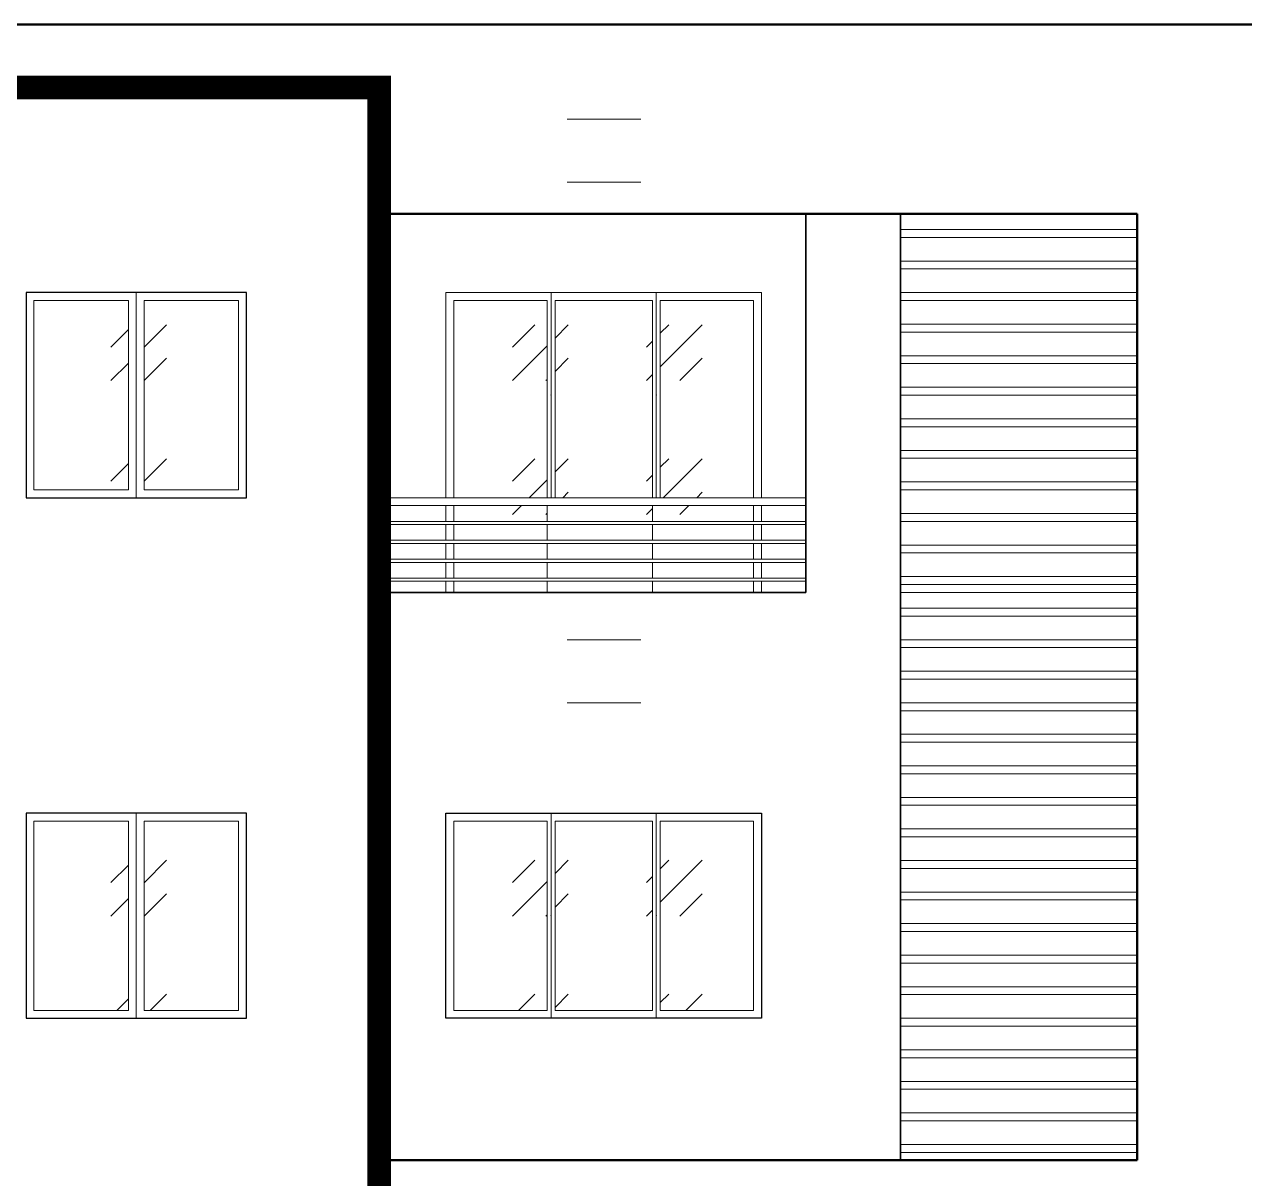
# Model space of a CAD drawing. Header units: metres. Extents: x 0 to 4415, y 1197 to 2590.
# Drawn here: x 1864.6 to 1872.33, y 1206.27 to 1213.59 of the extents above; entities that cross this region are included whole.
import ezdxf

# ---------------------------------------------------------------- set-up
doc = ezdxf.new("R2010")
doc.units = ezdxf.units.M
doc.linetypes.add('CACHE2', pattern=[4.7625, 3.175, -1.5875])
doc.linetypes.add('CONTINU', pattern=[0])
for name, color, linetype, lineweight in [('00-Menuiserie', 152, 'CONTINU', 5), ('caché', 20, 'CACHE2', 13), ('Façade 02', 41, 'Continuous', 35), ('façade 03', 33, 'Continuous', 25), ('gris', 251, 'Continuous', 9), ('mur', 7, 'Continuous', 50), ('vue', 7, 'Continuous', 5)]:
    doc.layers.add(name, color=color, linetype=linetype, lineweight=lineweight)
pattern_1 = [(45, (493.07473, -69.94784), (0.84852814, -9e-17), [0.5, -0.7]), (45, (493.28686, -69.94784), (0.84852814, -9e-17), [0.2, -1]), (45, (493.07473, -69.7357), (0.84852814, -9e-17), [0.2, -1])]

msp = doc.modelspace()

# ---------------------------------------------------------------- hatches: boundary and pattern name
at = {"layer": '00-Menuiserie', "true_color": 0x4ab495}
h = msp.add_hatch(dxfattribs=at)
h.set_pattern_fill('GOST_GLASS', color=135, scale=0.1)
h.set_pattern_definition(pattern_1)
h.paths.add_polyline_path([(1862.6649, 1211.8382), (1862.0669, 1211.8382), (1862.0669, 1210.6382), (1862.6649, 1210.6382)])
h.paths.add_polyline_path([(1861.9669, 1211.8382), (1861.3689, 1211.8382), (1861.3689, 1210.6382), (1861.9669, 1210.6382)])
h.paths.add_polyline_path([(1859.8609, 1211.8382), (1859.2629, 1211.8382), (1859.2629, 1210.6382), (1859.8609, 1210.6382)])
h.paths.add_polyline_path([(1859.1629, 1211.8382), (1858.5649, 1211.8382), (1858.5649, 1210.6382), (1859.1629, 1210.6382)])
h.paths.add_polyline_path([(1860.5629, 1208.5382), (1859.9649, 1208.5382), (1859.9649, 1207.3382), (1860.5629, 1207.3382)])
h.paths.add_polyline_path([(1861.2609, 1208.5382), (1860.6629, 1208.5382), (1860.6629, 1207.3382), (1861.2609, 1207.3382)])
h.paths.add_polyline_path([(1855.8609, 1208.5382), (1855.2629, 1208.5382), (1855.2629, 1207.3382), (1855.8609, 1207.3382)])
h.paths.add_polyline_path([(1856.5589, 1208.5382), (1855.9609, 1208.5382), (1855.9609, 1207.3382), (1856.5589, 1207.3382)])
h.paths.add_polyline_path([(1855.8609, 1211.8382), (1855.2629, 1211.8382), (1855.2629, 1210.6382), (1855.8609, 1210.6382)])
h.paths.add_polyline_path([(1856.5589, 1211.8382), (1855.9609, 1211.8382), (1855.9609, 1210.6382), (1856.5589, 1210.6382)])
h.paths.add_polyline_path([(1865.2569, 1211.8382), (1864.6589, 1211.8382), (1864.6589, 1210.6382), (1865.2569, 1210.6382)])
h.paths.add_polyline_path([(1865.9549, 1211.8382), (1865.3569, 1211.8382), (1865.3569, 1210.6382), (1865.9549, 1210.6382)])
h.paths.add_polyline_path([(1865.2569, 1208.5382), (1864.6589, 1208.5382), (1864.6589, 1207.3382), (1865.2569, 1207.3382)])
h.paths.add_polyline_path([(1865.9549, 1208.5382), (1865.3569, 1208.5382), (1865.3569, 1207.3382), (1865.9549, 1207.3382)])
h = msp.add_hatch(dxfattribs=at)
h.set_pattern_fill('GOST_GLASS', color=135, scale=0.1)
h.set_pattern_definition(pattern_1)
h.paths.add_polyline_path([(1867.9105, 1210.0582), (1867.3188, 1210.0582), (1867.3188, 1209.9882), (1867.9105, 1209.9882)])
h.paths.add_polyline_path([(1867.9105, 1210.1782), (1867.3188, 1210.1782), (1867.3188, 1210.0782), (1867.9105, 1210.0782)])
h.paths.add_polyline_path([(1867.9105, 1210.2982), (1867.3188, 1210.2982), (1867.3188, 1210.1982), (1867.9105, 1210.1982)])
h.paths.add_polyline_path([(1867.9105, 1210.4182), (1867.3188, 1210.4182), (1867.3188, 1210.3182), (1867.9105, 1210.3182)])
h.paths.add_polyline_path([(1867.9105, 1210.5382), (1867.3188, 1210.5382), (1867.3188, 1210.4382), (1867.9105, 1210.4382)])
h.paths.add_polyline_path([(1867.9105, 1211.8382), (1867.3188, 1211.8382), (1867.3188, 1210.5882), (1867.9105, 1210.5882)])
h = msp.add_hatch(dxfattribs=at)
h.set_pattern_fill('GOST_GLASS', color=135, scale=0.1)
h.set_pattern_definition(pattern_1)
h.paths.add_polyline_path([(1868.5772, 1210.0582), (1867.9605, 1210.0582), (1867.9605, 1209.9882), (1868.5772, 1209.9882)])
h.paths.add_polyline_path([(1868.5772, 1210.1782), (1867.9605, 1210.1782), (1867.9605, 1210.0782), (1868.5772, 1210.0782)])
h.paths.add_polyline_path([(1868.5772, 1210.2982), (1867.9605, 1210.2982), (1867.9605, 1210.1982), (1868.5772, 1210.1982)])
h.paths.add_polyline_path([(1868.5772, 1210.4182), (1867.9605, 1210.4182), (1867.9605, 1210.3182), (1868.5772, 1210.3182)])
h.paths.add_polyline_path([(1868.5772, 1210.5382), (1867.9605, 1210.5382), (1867.9605, 1210.4382), (1868.5772, 1210.4382)])
h.paths.add_polyline_path([(1868.5772, 1211.8382), (1867.9605, 1211.8382), (1867.9605, 1210.5882), (1868.5772, 1210.5882)])
h = msp.add_hatch(dxfattribs=at)
h.set_pattern_fill('GOST_GLASS', color=135, scale=0.1)
h.set_pattern_definition(pattern_1)
h.paths.add_polyline_path([(1869.2188, 1210.0582), (1868.6272, 1210.0582), (1868.6272, 1209.9882), (1869.2188, 1209.9882)])
h.paths.add_polyline_path([(1869.2188, 1210.1782), (1868.6272, 1210.1782), (1868.6272, 1210.0782), (1869.2188, 1210.0782)])
h.paths.add_polyline_path([(1869.2188, 1210.2982), (1868.6272, 1210.2982), (1868.6272, 1210.1982), (1869.2188, 1210.1982)])
h.paths.add_polyline_path([(1869.2188, 1210.4182), (1868.6272, 1210.4182), (1868.6272, 1210.3182), (1869.2188, 1210.3182)])
h.paths.add_polyline_path([(1869.2188, 1210.5382), (1868.6272, 1210.5382), (1868.6272, 1210.4382), (1869.2188, 1210.4382)])
h.paths.add_polyline_path([(1869.2188, 1211.8382), (1868.6272, 1211.8382), (1868.6272, 1210.5882), (1869.2188, 1210.5882)])
h = msp.add_hatch(dxfattribs=at)
h.set_pattern_fill('GOST_GLASS', color=135, scale=0.1)
h.set_pattern_definition(pattern_1)
h.paths.add_polyline_path([(1869.2188, 1208.5382), (1868.6272, 1208.5382), (1868.6272, 1207.3382), (1869.2188, 1207.3382)])
h.paths.add_polyline_path([(1868.5772, 1208.5382), (1867.9605, 1208.5382), (1867.9605, 1207.3382), (1868.5772, 1207.3382)])
h.paths.add_polyline_path([(1867.9105, 1208.5382), (1867.3188, 1208.5382), (1867.3188, 1207.3382), (1867.9105, 1207.3382)])

# ---------------------------------------------------------------- linework, layer by layer
at = {"layer": '00-Menuiserie'}
for p, q in [((1869.549, 1210.5882), (1866.8453, 1210.5882)), ((1869.549, 1210.5382), (1866.8453, 1210.5382)), ((1869.549, 1210.4382), (1866.8453, 1210.4382)), ((1869.549, 1210.4182), (1866.8453, 1210.4182)), ((1869.549, 1210.3182), (1866.8453, 1210.3182)), ((1869.549, 1210.2982), (1866.8453, 1210.2982)), ((1869.549, 1210.1982), (1866.8453, 1210.1982)), ((1869.549, 1210.1782), (1866.8453, 1210.1782)), ((1869.549, 1210.0782), (1866.8453, 1210.0782)), ((1869.549, 1210.0582), (1866.8453, 1210.0582))]:
    msp.add_line(p, q, dxfattribs=at)
for p in [(1867.9355, 1211.2382), (1868.6022, 1211.2382), (1867.9355, 1207.9382), (1868.6022, 1207.9382)]:
    msp.add_point(p, dxfattribs=at)
at = {"layer": 'caché', "linetype": 'CACHE2'}
for p, q in [((1868.0381, 1212.9882), (1868.5034, 1212.9882)), ((1868.0381, 1212.5882), (1868.5034, 1212.5882)), ((1870.149, 1209.9882), (1871.649, 1209.9882)), ((1871.649, 1209.9882), (1870.149, 1209.9882)), ((1868.0381, 1209.6882), (1868.5034, 1209.6882)), ((1868.0381, 1209.2882), (1868.5034, 1209.2882)), ((1868.0381, 1206.3882), (1868.5034, 1206.3882)), ((1868.256, 1206.3882), (1868.8068, 1206.3882))]:
    msp.add_line(p, q, dxfattribs=at)
at = {"layer": 'Façade 02'}
for p, q in [((1869.549, 1212.3882), (1869.549, 1209.9882)), ((1870.149, 1212.3882), (1870.149, 1206.3882)), ((1871.649, 1206.3882), (1870.149, 1206.3882))]:
    msp.add_line(p, q, dxfattribs=at)
msp.add_lwpolyline([(1869.549, 1209.9882), (1866.8453, 1209.9882), (1866.8453, 1209.9882), (1869.549, 1209.9882)], dxfattribs=at)
at = {"layer": 'façade 03'}
for points in [[(1866.0049, 1211.8882), (1864.6089, 1211.8882), (1864.6089, 1210.5882), (1866.0049, 1210.5882)], [(1866.0049, 1208.5882), (1864.6089, 1208.5882), (1864.6089, 1207.2882), (1866.0049, 1207.2882)], [(1867.2688, 1208.5882), (1869.2688, 1208.5882), (1869.2688, 1207.2882), (1867.2688, 1207.2882)]]:
    msp.add_lwpolyline(points, close=True, dxfattribs=at)
at = {"layer": 'gris'}
for p, q in [((1865.2569, 1210.6382), (1865.2569, 1211.8382)), ((1865.3069, 1210.5882), (1865.3069, 1211.8882)), ((1865.3569, 1210.6382), (1865.3569, 1211.8382)), ((1867.9355, 1211.2382), (1867.9355, 1211.8882)), ((1867.9355, 1211.8882), (1867.9355, 1210.5882)), ((1868.6022, 1211.2382), (1868.6022, 1211.8882)), ((1868.6022, 1211.8882), (1868.6022, 1210.5882)), ((1865.3069, 1207.2882), (1865.3069, 1208.5882)), ((1867.9355, 1207.9382), (1867.9355, 1208.5882)), ((1867.9355, 1208.5882), (1867.9355, 1207.2882)), ((1868.6022, 1207.9382), (1868.6022, 1208.5882)), ((1868.6022, 1208.5882), (1868.6022, 1207.2882)), ((1865.2569, 1207.3382), (1865.2569, 1208.5382)), ((1865.3569, 1207.3382), (1865.3569, 1208.5382))]:
    msp.add_line(p, q, dxfattribs=at)
for points in [[(1865.2569, 1211.8382), (1864.6589, 1211.8382), (1864.6589, 1210.6382), (1865.2569, 1210.6382)], [(1865.3569, 1210.6382), (1865.9549, 1210.6382), (1865.9549, 1211.8382), (1865.3569, 1211.8382)], [(1867.9355, 1210.5882), (1867.9355, 1211.8882), (1867.2688, 1211.8882), (1867.2688, 1210.5882)], [(1867.2688, 1210.5882), (1867.2688, 1211.8882), (1869.2688, 1211.8882), (1869.2688, 1210.5882)], [(1867.9105, 1210.5882), (1867.9105, 1211.8382), (1867.3188, 1211.8382), (1867.3188, 1210.5882)], [(1867.9605, 1210.5882), (1867.9605, 1211.8382), (1868.5772, 1211.8382), (1868.5772, 1210.5882)], [(1868.6022, 1210.5882), (1868.6022, 1211.8882), (1869.2688, 1211.8882), (1869.2688, 1210.5882)], [(1868.6272, 1210.5882), (1868.6272, 1211.8382), (1869.2188, 1211.8382), (1869.2188, 1210.5882)], [(1867.2688, 1210.5382), (1867.2688, 1210.4382)], [(1867.2688, 1210.4382), (1867.2688, 1210.5382)], [(1867.3188, 1210.5382), (1867.3188, 1210.4382)], [(1867.9105, 1210.5382), (1867.9105, 1210.4382)], [(1867.9105, 1210.4382), (1867.9105, 1210.5382)], [(1868.5772, 1210.5382), (1868.5772, 1210.4382)], [(1868.5772, 1210.4382), (1868.5772, 1210.5382)], [(1869.2188, 1210.5382), (1869.2188, 1210.4382)], [(1869.2188, 1210.4382), (1869.2188, 1210.5382)], [(1869.2688, 1210.5382), (1869.2688, 1210.4382)], [(1867.2688, 1210.4182), (1867.2688, 1210.3182)], [(1867.2688, 1210.3182), (1867.2688, 1210.4182)], [(1867.3188, 1210.4182), (1867.3188, 1210.3182)], [(1867.9105, 1210.4182), (1867.9105, 1210.3182)], [(1867.9105, 1210.3182), (1867.9105, 1210.4182)], [(1868.5772, 1210.4182), (1868.5772, 1210.3182)], [(1868.5772, 1210.3182), (1868.5772, 1210.4182)], [(1869.2188, 1210.4182), (1869.2188, 1210.3182)], [(1869.2188, 1210.3182), (1869.2188, 1210.4182)], [(1869.2688, 1210.4182), (1869.2688, 1210.3182)], [(1867.2688, 1210.2982), (1867.2688, 1210.1982)], [(1867.2688, 1210.1982), (1867.2688, 1210.2982)], [(1867.3188, 1210.2982), (1867.3188, 1210.1982)], [(1867.9105, 1210.2982), (1867.9105, 1210.1982)], [(1867.9105, 1210.1982), (1867.9105, 1210.2982)], [(1868.5772, 1210.2982), (1868.5772, 1210.1982)], [(1868.5772, 1210.1982), (1868.5772, 1210.2982)], [(1869.2188, 1210.2982), (1869.2188, 1210.1982)], [(1869.2188, 1210.1982), (1869.2188, 1210.2982)], [(1869.2688, 1210.2982), (1869.2688, 1210.1982)], [(1867.2688, 1210.1782), (1867.2688, 1210.0782)], [(1867.2688, 1210.0782), (1867.2688, 1210.1782)], [(1867.3188, 1210.1782), (1867.3188, 1210.0782)], [(1867.9105, 1210.1782), (1867.9105, 1210.0782)], [(1867.9105, 1210.0782), (1867.9105, 1210.1782)], [(1868.5772, 1210.1782), (1868.5772, 1210.0782)], [(1868.5772, 1210.0782), (1868.5772, 1210.1782)], [(1869.2188, 1210.1782), (1869.2188, 1210.0782)], [(1869.2188, 1210.0782), (1869.2188, 1210.1782)], [(1869.2688, 1210.1782), (1869.2688, 1210.0782)], [(1867.2688, 1210.0582), (1867.2688, 1209.9882)], [(1867.2688, 1209.9882), (1867.2688, 1210.0582)], [(1867.3188, 1210.0582), (1867.3188, 1209.9882)], [(1867.9105, 1210.0582), (1867.9105, 1209.9882)], [(1867.9105, 1209.9882), (1867.9105, 1210.0582)], [(1868.5772, 1210.0582), (1868.5772, 1209.9882)], [(1868.5772, 1209.9882), (1868.5772, 1210.0582)], [(1869.2188, 1210.0582), (1869.2188, 1209.9882)], [(1869.2188, 1209.9882), (1869.2188, 1210.0582)], [(1869.2688, 1210.0582), (1869.2688, 1209.9882)], [(1865.2569, 1208.5382), (1864.6589, 1208.5382), (1864.6589, 1207.3382), (1865.2569, 1207.3382)], [(1865.3569, 1207.3382), (1865.9549, 1207.3382), (1865.9549, 1208.5382), (1865.3569, 1208.5382)]]:
    msp.add_lwpolyline(points, dxfattribs=at)
for points in [[(1867.2688, 1207.2882), (1867.9355, 1207.2882), (1867.9355, 1208.5882), (1867.2688, 1208.5882)], [(1868.6022, 1208.5882), (1869.2688, 1208.5882), (1869.2688, 1207.2882), (1868.6022, 1207.2882)], [(1867.3188, 1207.3382), (1867.9105, 1207.3382), (1867.9105, 1208.5382), (1867.3188, 1208.5382)], [(1867.9605, 1208.5382), (1868.5772, 1208.5382), (1868.5772, 1207.3382), (1867.9605, 1207.3382)], [(1868.6272, 1208.5382), (1869.2188, 1208.5382), (1869.2188, 1207.3382), (1868.6272, 1207.3382)]]:
    msp.add_lwpolyline(points, close=True, dxfattribs=at)
at = {"layer": 'mur'}
for p, q in [((1872.549, 1213.5882), (1851.2149, 1213.5882)), ((1871.649, 1212.3882), (1866.8453, 1212.3882)), ((1871.649, 1212.3882), (1871.649, 1206.3882)), ((1871.649, 1206.3882), (1866.8453, 1206.3882))]:
    msp.add_line(p, q, dxfattribs=at)
at = {"layer": 'mur', "const_width": 0.15}
msp.add_lwpolyline([(1854.0461, 1205.6882), (1866.8453, 1205.6882), (1866.8453, 1213.1882), (1854.0461, 1213.1882)], close=True, dxfattribs=at)
at = {"layer": 'vue'}
for p, q in [((1870.149, 1212.2882), (1871.649, 1212.2882)), ((1870.149, 1212.2382), (1871.649, 1212.2382)), ((1870.149, 1212.0882), (1871.649, 1212.0882)), ((1870.149, 1212.0382), (1871.649, 1212.0382)), ((1870.149, 1211.8882), (1871.649, 1211.8882)), ((1870.149, 1211.8382), (1871.649, 1211.8382)), ((1870.149, 1211.6882), (1871.649, 1211.6882)), ((1870.149, 1211.6382), (1871.649, 1211.6382)), ((1870.149, 1211.4882), (1871.649, 1211.4882)), ((1870.149, 1211.4382), (1871.649, 1211.4382)), ((1870.149, 1211.2882), (1871.649, 1211.2882)), ((1870.149, 1211.2382), (1871.649, 1211.2382)), ((1870.149, 1211.0882), (1871.649, 1211.0882)), ((1870.149, 1211.0382), (1871.649, 1211.0382)), ((1870.149, 1210.8882), (1871.649, 1210.8882)), ((1870.149, 1210.8382), (1871.649, 1210.8382)), ((1870.149, 1210.6882), (1871.649, 1210.6882)), ((1870.149, 1210.6382), (1871.649, 1210.6382)), ((1870.149, 1210.4882), (1871.649, 1210.4882)), ((1870.149, 1210.4382), (1871.649, 1210.4382)), ((1870.149, 1210.2882), (1871.649, 1210.2882)), ((1870.149, 1210.2382), (1871.649, 1210.2382)), ((1870.149, 1210.0882), (1871.649, 1210.0882)), ((1870.149, 1210.0382), (1871.649, 1210.0382)), ((1870.149, 1209.8882), (1871.649, 1209.8882)), ((1870.149, 1209.8382), (1871.649, 1209.8382)), ((1870.149, 1209.6882), (1871.649, 1209.6882)), ((1870.149, 1209.6382), (1871.649, 1209.6382)), ((1870.149, 1209.4882), (1871.649, 1209.4882)), ((1870.149, 1209.4382), (1871.649, 1209.4382)), ((1870.149, 1209.2882), (1871.649, 1209.2882)), ((1870.149, 1209.2382), (1871.649, 1209.2382)), ((1870.149, 1209.0882), (1871.649, 1209.0882)), ((1870.149, 1209.0382), (1871.649, 1209.0382)), ((1870.149, 1208.8882), (1871.649, 1208.8882)), ((1870.149, 1208.8382), (1871.649, 1208.8382)), ((1870.149, 1208.6882), (1871.649, 1208.6882)), ((1870.149, 1208.6382), (1871.649, 1208.6382)), ((1870.149, 1208.4882), (1871.649, 1208.4882)), ((1870.149, 1208.4382), (1871.649, 1208.4382)), ((1870.149, 1208.2882), (1871.649, 1208.2882)), ((1870.149, 1208.2382), (1871.649, 1208.2382)), ((1870.149, 1208.0882), (1871.649, 1208.0882)), ((1870.149, 1208.0382), (1871.649, 1208.0382)), ((1870.149, 1207.8882), (1871.649, 1207.8882)), ((1870.149, 1207.8382), (1871.649, 1207.8382)), ((1870.149, 1207.6882), (1871.649, 1207.6882)), ((1870.149, 1207.6382), (1871.649, 1207.6382)), ((1870.149, 1207.4882), (1871.649, 1207.4882)), ((1870.149, 1207.4382), (1871.649, 1207.4382)), ((1870.149, 1207.2882), (1871.649, 1207.2882)), ((1870.149, 1207.2382), (1871.649, 1207.2382)), ((1870.149, 1207.0882), (1871.649, 1207.0882)), ((1870.149, 1207.0382), (1871.649, 1207.0382)), ((1870.149, 1206.8882), (1871.649, 1206.8882)), ((1870.149, 1206.8382), (1871.649, 1206.8382)), ((1870.149, 1206.6882), (1871.649, 1206.6882)), ((1870.149, 1206.6382), (1871.649, 1206.6382)), ((1870.149, 1206.4882), (1871.649, 1206.4882)), ((1870.149, 1206.4382), (1871.649, 1206.4382))]:
    msp.add_line(p, q, dxfattribs=at)

doc.saveas('drawing.dxf')
